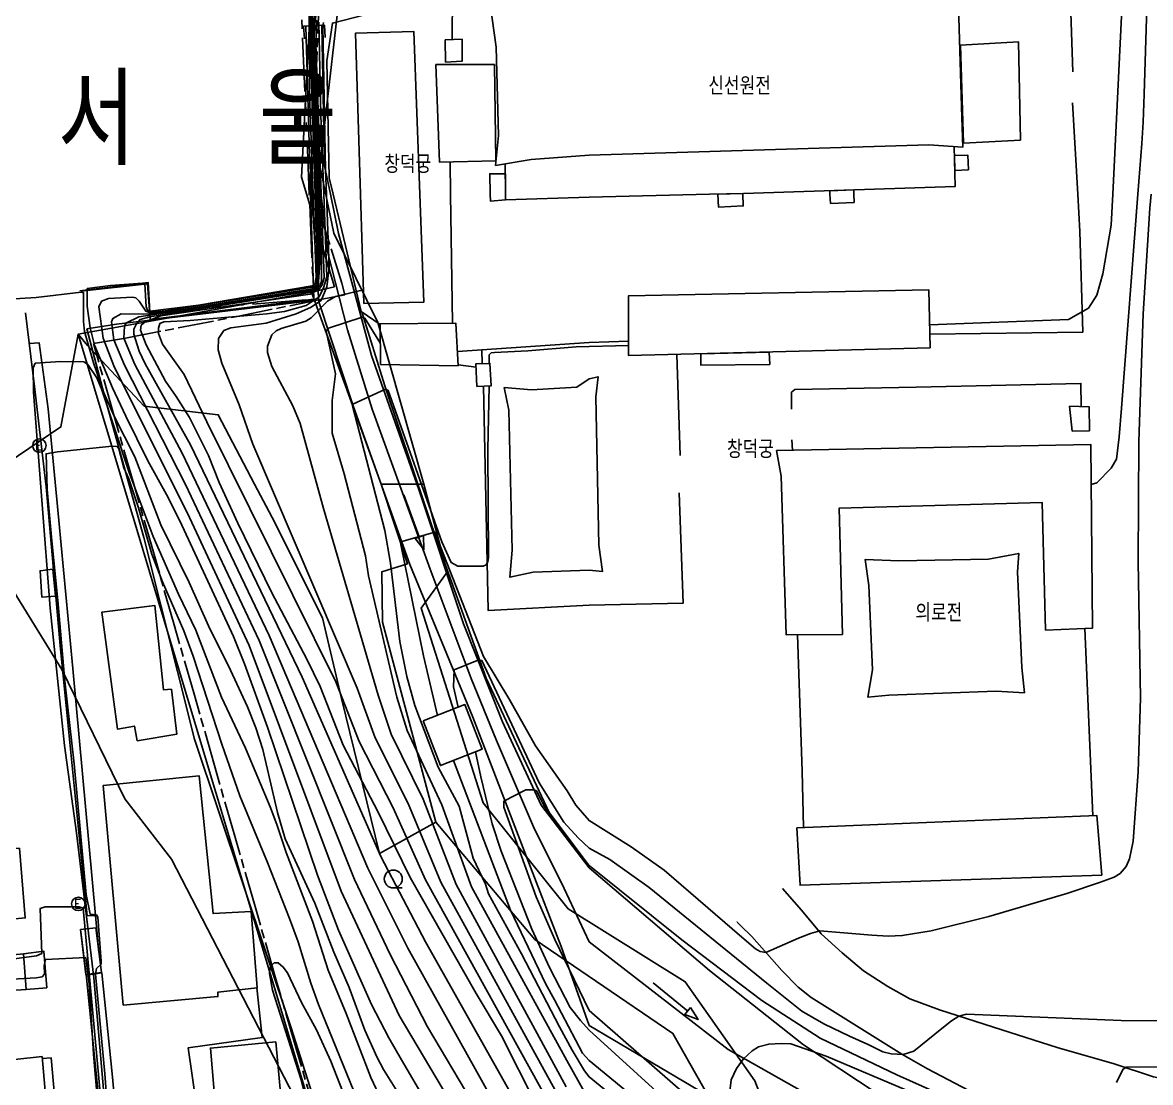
# Model space of a CAD drawing. Header units: feet. Extents: x 197796 to 199821, y 552499 to 555392.
# Drawn here: x 198869.5 to 198995.5, y 553838.9 to 553957.3 of the extents above; entities that cross this region are included whole.
import ezdxf

# ---------------------------------------------------------------- set-up
doc = ezdxf.new("R2010")
doc.units = ezdxf.units.FT
doc.header["$MEASUREMENT"] = 0
doc.linetypes.add('ANYANG1', pattern=[11.5, 6, -1, 1, -1.5, 1, -1])
doc.linetypes.add('JEON', pattern=[12, 4, -0.5, 1, -0.5, 4, -0.5, 1, -0.5])
for name, color, linetype in [('AAA008', 7, 'CONTINUOUS'), ('AAC001', 7, 'CONTINUOUS'), ('AAC006', 7, 'ANYANG1'), ('ADA085', 1, 'CONTINUOUS'), ('AE150', 7, 'CONTINUOUS'), ('AE222', 7, 'CONTINUOUS'), ('AE340', 7, 'CONTINUOUS'), ('AZ0202', 7, 'CONTINUOUS'), ('AZ080', 1, 'CONTINUOUS'), ('AZ0801', 7, 'CONTINUOUS'), ('BA001', 5, 'CONTINUOUS'), ('BA002', 7, 'CONTINUOUS'), ('BA030', 5, 'CONTINUOUS'), ('CAA001', 7, 'CONTINUOUS'), ('CAA002', 30, 'CONTINUOUS'), ('DC0012', 3, 'CONTINUOUS'), ('EA0018', 7, 'JEON'), ('wipco_지적', 20, 'CONTINUOUS'), ('ZC002', 7, 'CONTINUOUS'), ('ZC003', 7, 'CONTINUOUS'), ('ZC601', 7, 'CONTINUOUS')]:
    doc.layers.add(name, color=color, linetype=linetype)
doc.styles.add('GHS', font='ROMANS', dxfattribs={"bigfont": 'NGSW.shx'})
doc.styles.add('NGSW', font='ROMANS.shx', dxfattribs={"bigfont": 'NGSW.shx'})

# ---------------------------------------------------------------- blocks, each defined once
blk = doc.blocks.new('BA030')
at = {"layer": 'BA030'}
blk.add_lwpolyline([(-5, -0.5), (-6.5, 0), (-5, 0.5)], close=True, dxfattribs=at)
blk.add_lwpolyline([(0, 0), (-5, 0)], dxfattribs=at)
blk = doc.blocks.new('AZ0202')
at = {"layer": 'AZ0202'}
blk.add_circle((0, 0), 0.75, dxfattribs=at)
at = {"layer": 'AZ0202', "style": 'GHS'}
blk.add_text('E', height=1, dxfattribs=at).set_placement((-0.5, -0.48))
blk = doc.blocks.new('DC0012')
at = {"layer": 'DC0012'}
blk.add_lwpolyline([(0, -1), (1, -1)], dxfattribs=at)
blk.add_circle((0, 0), 1, dxfattribs=at)

msp = doc.modelspace()

# ---------------------------------------------------------------- linework, layer by layer
at = {"layer": 'AAA008', "color": 255, "flags": 128}
for points in [[(198932.8, 553942.53), (198970.72, 553943.7), (198974.52, 553943.41), (198974.4, 553946.73), (198974.05, 553959.19), (198974.44, 553961.68), (198970.54, 553961.03), (198932.8, 553959.95), (198925.15, 553959.23), (198921.73, 553959.4), (198922.41, 553954.6), (198922.66, 553944.71), (198922.35, 553941.39), (198926.32, 553942.05)], [(198916.7, 553955.4), (198918.6, 553955.47), (198918.61, 553953.03), (198916.76, 553952.93)], [(198980.98, 553944.2), (198974.6, 553943.87), (198974.28, 553954.82), (198980.74, 553955.2)], [(198915.69, 553952.66), (198922.22, 553952.64), (198922.38, 553941.88), (198916.08, 553941.76)], [(198970.88, 553921), (198970.73, 553927.48), (198937.2, 553926.82), (198937.19, 553920.13)], [(198918.17, 553919), (198909.51, 553919.14), (198909.46, 553923.7), (198917.92, 553923.74)], [(198920.26, 553916.7), (198920.14, 553919.22), (198921.72, 553919.26), (198921.84, 553916.74)], [(198932.79, 553896.16), (198926.53, 553895.93), (198923.95, 553895.37), (198924.19, 553898.39), (198923.82, 553914.02), (198923.32, 553916.56), (198926.36, 553916.31), (198931.41, 553916.59), (198932.8, 553917.55), (198933.8, 553917.78), (198933.53, 553915.54), (198933.89, 553898.94), (198934.27, 553896)], [(198986.73, 553911.69), (198988.66, 553911.73), (198988.65, 553914.4), (198986.44, 553914.47)], [(198983.77, 553889.46), (198989, 553889.67), (198988.81, 553910.21), (198953.72, 553909.53), (198954.24, 553906.65), (198954.78, 553888.94), (198961.08, 553888.98), (198960.7, 553903.07), (198983.4, 553903.72)], [(198981.4, 553882.44), (198981.12, 553885.27), (198980.63, 553895.99), (198980.76, 553898.03), (198977.4, 553897.4), (198967.38, 553897.19), (198963.63, 553897.37), (198964.01, 553894.46), (198964.43, 553885.02), (198963.93, 553881.96), (198966.26, 553882.2), (198978.23, 553882.65)], [(198882.31, 553877.1), (198882.01, 553878.75), (198880.12, 553878.4), (198878.38, 553891.48), (198884.28, 553892.22), (198885.26, 553882.79), (198886.15, 553882.86), (198886.75, 553877.84)], [(198854.86, 553855.83), (198854.24, 553863.87), (198857.67, 553864.15), (198855.81, 553885), (198867.37, 553886.11), (198867.9, 553879.07), (198867.23, 553879.1), (198868.52, 553865.05), (198869.16, 553865.09), (198869.82, 553857.31)], [(198914.26, 553879.31), (198918.91, 553881.15), (198920.84, 553876.16), (198916.19, 553874.32)], [(198878.51, 553872.11), (198880.77, 553847.56), (198891.34, 553848.52), (198891.31, 553849), (198895.72, 553849.49), (198895.06, 553858.03), (198890.79, 553857.79), (198889.26, 553873.17)], [(198956, 553867.37), (198956.35, 553860.95), (198990.03, 553862.09), (198989.5, 553868.74)], [(198897.82, 553843.46), (198890.49, 553842.76), (198891.3, 553833.52), (198898.67, 553834.1)]]:
    msp.add_lwpolyline(points, close=True, dxfattribs=at)
for points in [[(198907.26, 553938.17), (198906.7, 553956.14), (198913.22, 553956.34), (198913.9, 553938.17)], [(198913.9, 553938.17), (198914.35, 553926.11), (198907.65, 553925.97), (198907.26, 553938.17)], [(198874.14, 553813.95), (198871.7, 553841.81), (198861.85, 553840.76), (198862.15, 553837.3)]]:
    msp.add_lwpolyline(points, dxfattribs=at)
at = {"layer": 'AAC001', "color": 255, "flags": 128}
for points in [[(198904.2, 553938.17), (198903.76, 553939.98), (198903.51, 553953.07), (198904.12, 553957.28), (198913.52, 553959.7), (198913.91, 553965.83), (198914.26, 553968.89), (198917.13, 553977.79), (198918.94, 553982.27), (198922.39, 553988.51), (198923.31, 553990.13), (198924.84, 553991.73)], [(198971.35, 553970.22), (198986.16, 553970.61), (198986.79, 553951.83)], [(198917.5, 553955.43), (198917.55, 553960.53), (198918.97, 553968.26), (198921.6, 553968.23)], [(198986.76, 553948.38), (198987.35, 553938.16)], [(198917.32, 553938.17), (198917.27, 553941.78)], [(198909.46, 553923.6), (198907.34, 553925.05), (198904.2, 553938.17)], [(198917.54, 553923.74), (198917.32, 553938.17)], [(198987.35, 553938.16), (198987.59, 553934), (198987.91, 553922.77), (198970.84, 553922.54)], [(198932.8, 553921.6), (198918.08, 553920.61)], [(198937.19, 553921.75), (198932.8, 553921.6)], [(198920.84, 553919.24), (198920.81, 553920.79)], [(198942.57, 553920.27), (198942.96, 553908.97)], [(198932.79, 553892.25), (198921.51, 553891.67), (198921, 553916.72)], [(198955.4, 553914.16), (198955.38, 553916.03), (198955.77, 553916.34), (198969.32, 553916.61), (198987.72, 553917.03), (198987.74, 553914.43)], [(198955.49, 553909.56), (198955.43, 553910.72)], [(198942.83, 553904.81), (198943.29, 553892.46), (198932.79, 553892.25)], [(198956.73, 553867.4), (198956.6, 553873.72), (198956.05, 553888.95)], [(198988.16, 553889.63), (198989.05, 553868.72)]]:
    msp.add_lwpolyline(points, dxfattribs=at)
at = {"layer": 'AAC001', "color": 255}
msp.add_lwpolyline([(198902.29, 553926.32), (198889.35, 553924.76), (198880.01, 553923.66), (198876.71, 553923.14), (198878.96, 553914.54), (198883.08, 553899.82), (198888.72, 553877.27), (198899.49, 553845.15), (198907.47, 553820), (198910.81, 553809.98), (198912.93, 553802.84)], dxfattribs=at)
at = {"layer": 'AAC006', "color": 255, "flags": 128}
for points in [[(198901.54, 553938.17), (198900.69, 553958.2), (198906.01, 553960.84), (198912.51, 553961.77), (198916.59, 553980.13), (198920.53, 553987.47), (198925.44, 553993.67), (198929.98, 553997.59)], [(198883.72, 553924.98), (198902.03, 553926.43), (198901.54, 553938.17)]]:
    msp.add_lwpolyline(points, dxfattribs=at)
at = {"layer": 'ADA085', "color": 255, "flags": 128}
for points in [[(198870.26, 553921.48), (198871.39, 553921.55), (198872.39, 553914.19), (198873.56, 553901.72), (198875.15, 553885.18), (198877.66, 553857.56)], [(199000.77, 553838.52), (198995.83, 553839.54), (198991.42, 553840.99), (198985.04, 553842.82), (198978.88, 553844.82), (198971.93, 553847.05), (198968.59, 553848.27), (198966.15, 553849.66), (198963.43, 553851.39), (198961.05, 553853.4), (198958.71, 553855.53), (198956.49, 553858.16), (198954.39, 553860.61)], [(198975.98, 553837.61), (198970.59, 553840.45), (198967.72, 553842.08), (198957.57, 553848.42), (198956.15, 553849.56), (198954.32, 553851.44), (198950.96, 553855.25), (198949.7, 553856.47), (198949.4, 553856.77), (198949.32, 553856.85), (198949.32, 553856.84)], [(198869.91, 553849.31), (198872.23, 553849.51), (198871.9, 553853.58), (198869.61, 553853.28)], [(198869.67, 553778.34), (198869.64, 553777.15), (198874.75, 553777.34), (198880.56, 553777.66), (198885.04, 553777.86), (198885.14, 553777.98), (198885.16, 553778.41), (198884.96, 553780.91), (198882.08, 553811.31), (198879.55, 553839.53), (198878.37, 553851.16), (198876.62, 553850.9)], [(198895.68, 553849.48), (198896.28, 553843.94), (198888.02, 553842.8), (198889.34, 553833.51)], [(198845.06, 553821.83), (198846.04, 553818.69), (198846.27, 553818.3), (198846.73, 553818.04), (198847.59, 553817.73), (198848.5, 553817.37), (198849.52, 553816.94), (198851.94, 553815.62), (198853.15, 553814.76), (198854.66, 553813.52), (198856.19, 553811.99), (198857.37, 553810.36), (198858.05, 553809.29), (198858.47, 553808.62), (198860.09, 553807.76), (198861.51, 553807.84), (198875.38, 553809.71), (198875.67, 553810.05), (198875.68, 553810.59), (198875.07, 553815.2), (198872.7, 553841.68), (198871.71, 553841.59)]]:
    msp.add_lwpolyline(points, dxfattribs=at)
at = {"layer": 'AE150', "color": 255, "flags": 128}
for points in [[(198973.63, 553940.8), (198973.58, 553942.48), (198975.09, 553942.51), (198975.14, 553940.9)], [(198952.89, 553920.53), (198952.96, 553919.14), (198945.28, 553919.06), (198945.26, 553920.34)], [(198871.66, 553893.15), (198871.48, 553896.1), (198872.91, 553896.28), (198873.2, 553893.24)], [(198876, 553856), (198877.72, 553856.21), (198878.32, 553851.2), (198876.6, 553850.99)], [(198865.85, 553849.04), (198865.4, 553852.89), (198869.61, 553853.28), (198869.91, 553849.31)]]:
    msp.add_lwpolyline(points, close=True, dxfattribs=at)
at = {"layer": 'AE150', "color": 255}
for points in [[(198923.44, 553938.17), (198923.44, 553940.46), (198921.69, 553940.45), (198921.74, 553938.17)], [(198949.94, 553938.16), (198950.01, 553936.86), (198947.23, 553936.72), (198947.17, 553938.16)]]:
    msp.add_lwpolyline(points, dxfattribs=at)
at = {"layer": 'AE150', "color": 255, "flags": 128}
for points in [[(198921.74, 553938.17), (198921.76, 553937.39), (198923.44, 553937.52), (198923.44, 553938.17)], [(198947.17, 553938.16), (198947.17, 553938.18), (198949.94, 553938.25), (198949.94, 553938.16)], [(198962.37, 553938.16), (198962.36, 553938.65), (198959.67, 553938.56), (198959.69, 553938.16)], [(198959.69, 553938.16), (198959.76, 553937.14), (198962.38, 553937.24), (198962.37, 553938.16)]]:
    msp.add_lwpolyline(points, dxfattribs=at)
at = {"layer": 'AE222', "color": 255, "flags": 128}
msp.add_lwpolyline([(198875.92, 553927.37), (198883.55, 553928.29), (198883.72, 553924.98)], dxfattribs=at)
at = {"layer": 'AE340', "color": 255, "flags": 128}
msp.add_lwpolyline([(198903.31, 553955.67), (198903.23, 553957.07), (198900.9, 553956.93), (198900.99, 553955.53)], dxfattribs=at)
at = {"layer": 'AZ080', "color": 255, "flags": 128}
msp.add_lwpolyline([(198869.83, 553924.9), (198870.86, 553916.7), (198872.14, 553905.47), (198873.75, 553887.33), (198876.73, 553857.53), (198877.66, 553857.56), (198878.05, 553853.43)], dxfattribs=at)
at = {"layer": 'AZ0801', "color": 255, "flags": 128}
for points in [[(198946.25, 553938.16), (198950.03, 553938.26), (198973.66, 553939.01), (198973.55, 553943.48)], [(198923.43, 553941.57), (198923.44, 553938.17)], [(198876.07, 553927.32), (198883.49, 553928.17), (198883.77, 553924.16), (198902.03, 553926.43), (198901.67, 553938.17)], [(198923.44, 553938.17), (198923.44, 553937.52), (198932.8, 553937.83)], [(198932.8, 553937.83), (198946.25, 553938.16)], [(198907.39, 553925.01), (198909.97, 553916.76), (198916.08, 553898.58), (198921.31, 553884.1), (198928.34, 553869.08), (198932.72, 553863.24)], [(198876.02, 553855.75), (198876.65, 553850.62), (198878.33, 553834.04), (198881.12, 553801.44), (198882.76, 553779.44), (198869.67, 553778.34)]]:
    msp.add_lwpolyline(points, dxfattribs=at)
at = {"layer": 'AZ0801', "color": 255}
msp.add_lwpolyline([(198901.67, 553938.17), (198901.54, 553940.46)], dxfattribs=at)
at = {"layer": 'BA001', "color": 255, "flags": 128}
for points in [[(198903.9, 553938.17), (198903.25, 553941.32), (198902.95, 553957.05), (198901.14, 553956.94), (198901.57, 553942.56), (198901.83, 553938.17)], [(198901.83, 553938.17), (198902.26, 553930.97), (198902.59, 553926.14), (198906.45, 553914.51), (198912.75, 553896.79), (198919.8, 553879.74), (198925.6, 553864.61), (198929.68, 553854.11), (198932.79, 553845.29)], [(198932.79, 553862.89), (198927.43, 553869.92), (198923.1, 553879.21), (198918.76, 553890.17), (198913.76, 553905.19), (198908.48, 553920.15), (198906.62, 553927.09), (198904.81, 553933.77), (198903.9, 553938.17)], [(199024.11, 553831.12), (199022.25, 553828.32), (199021.9, 553827.72), (199021.06, 553826.63), (199020.54, 553826.41), (199018.19, 553826.05), (199016.44, 553825.92), (199014.67, 553825.9), (199011.47, 553825.88), (199009.74, 553825.75), (199004.27, 553824.38), (199001.71, 553823.82), (198998.09, 553823.62), (198994.21, 553824.44), (198990.43, 553825.6), (198984.36, 553828.05), (198978.16, 553831.15), (198971.32, 553834.19), (198964.94, 553837.68), (198956.74, 553843.14), (198946.24, 553851.43), (198932.79, 553862.89)], [(199024.11, 553831.12), (199027.34, 553832.71), (199027.59, 553831.46), (199027.24, 553826.34), (199026.77, 553824.95), (199023.26, 553820.15), (199022.38, 553819.37), (199021.45, 553819.12), (199020.08, 553819.16), (199017.8, 553820.02), (199013.35, 553822.8), (199012.93, 553822.81), (199004.88, 553821.31), (198996.52, 553819.63), (198993.51, 553819.48), (198989.43, 553819.75), (198982.75, 553821.35), (198974.72, 553824.12), (198966.43, 553828.36), (198955.41, 553833.58), (198946, 553837.47), (198932.79, 553845.29)]]:
    msp.add_lwpolyline(points, dxfattribs=at)
at = {"layer": 'BA002', "color": 255, "flags": 128}
for points in [[(198901.97, 553956.93), (198902.27, 553948.08), (198902.37, 553943.98), (198902.84, 553938.17)], [(198902.84, 553938.17), (198902.85, 553938.05), (198903.59, 553931.78), (198905.81, 553923.02), (198908.55, 553914.15), (198915.04, 553896.26), (198919.6, 553884.06), (198922.44, 553877.13), (198926.59, 553867.5), (198929.99, 553860.61), (198932.79, 553854.62)], [(199025.58, 553831.84), (199025.36, 553830.62), (199023.14, 553825.32), (199020.68, 553823.47), (199017.23, 553823.47), (199013.54, 553823.93), (199007.14, 553823.24), (199004.44, 553822.78), (198998.53, 553821.86), (198991.39, 553822.78), (198979.82, 553826.01), (198961.36, 553835.24), (198948.32, 553842.62), (198932.79, 553854.62)]]:
    msp.add_lwpolyline(points, dxfattribs=at)
at = {"layer": 'CAA001', "color": 255, "flags": 128}
for points, elevation in [([(198995.41, 553969.93), (198994.77, 553949.36), (198994.67, 553946.2), (198994.51, 553943.82), (198994.08, 553938.16)], 50), ([(198901.53, 553958.29), (198901.51, 553957.07), (198901.56, 553949.3), (198901.97, 553938.17)], 60), ([(198902.86, 553938.17), (198902.26, 553954.96), (198902.35, 553957.64)], 55), ([(198914.64, 553836.69), (198911.83, 553841.44), (198910.41, 553843.92), (198908.47, 553847.64), (198904.8, 553855.94), (198902.47, 553862.07), (198896.86, 553878.62), (198894.32, 553885.68), (198893.06, 553888.75), (198887.08, 553901.66), (198885.59, 553904.61), (198883.52, 553908.38), (198881.04, 553913.36), (198879.58, 553916.54), (198877.55, 553921.29), (198877.07, 553923.22), (198876.72, 553925.65), (198876.75, 553927.63), (198879.35, 553927.98), (198882.93, 553928.24), (198883.16, 553928.14), (198883.32, 553925.6), (198883.46, 553925.22), (198883.78, 553925.11), (198889.17, 553925.78), (198901.86, 553927.92), (198902.16, 553928.12), (198902.31, 553928.88), (198901.97, 553938.17)], 60), ([(198926.84, 553836.52), (198923.01, 553844.14), (198920.18, 553848.87), (198912.8, 553861.82), (198909.23, 553869.11), (198905.34, 553876.62), (198902.75, 553883.17), (198901.28, 553886.22), (198897.31, 553893.72), (198893.56, 553901.41), (198891.47, 553905.97), (198890.29, 553908.97), (198888.16, 553913.22), (198886.69, 553915.57), (198885.47, 553917.28), (198883.31, 553921.34), (198882.68, 553922.98), (198882.77, 553923.53), (198883.22, 553923.92), (198884.95, 553924.58), (198901.65, 553927.01), (198902.61, 553927.51), (198902.95, 553927.97), (198903.2, 553928.81), (198902.86, 553938.17)], 55), ([(198994.08, 553938.16), (198992.26, 553914.27), (198991.97, 553911.05), (198991.67, 553908.56), (198991.09, 553907.54), (198989.48, 553905.93), (198988.85, 553905.73)], 50), ([(198921.62, 553919.26), (198921.63, 553920.23), (198921.86, 553920.44), (198922.23, 553920.49), (198925.95, 553920.67), (198931.33, 553921.11), (198937.19, 553921.27)], 50), ([(198942.26, 553831.81), (198932.78, 553839.54), (198932.27, 553840.23), (198930.9, 553842.55), (198929.47, 553845.15), (198925.25, 553853.29), (198921.56, 553859.99), (198921.22, 553861.07), (198919.83, 553863.99), (198918.28, 553869.81), (198915.95, 553874.15), (198913.32, 553881.04), (198912.45, 553884.29), (198911.66, 553888.18), (198910.61, 553896.96), (198909.97, 553900.58), (198906.35, 553914.54), (198906.42, 553914.71), (198910.06, 553916.38), (198910.35, 553916.24), (198916.33, 553899.31), (198917.4, 553897.01), (198918.12, 553896.62), (198920.97, 553896.62), (198921.31, 553896.74), (198921.49, 553897.1), (198921.55, 553897.53), (198921.47, 553909.63), (198921.63, 553916.73)], 50), ([(198879.01, 553823.85), (198877.46, 553842.07), (198876.97, 553849.94), (198876.57, 553852.88), (198872.07, 553852.65), (198871.95, 553852), (198871.97, 553851.01), (198871.72, 553850.74), (198871.03, 553850.62), (198861.65, 553850.11), (198847.59, 553848.92), (198830.86, 553846.97), (198817.21, 553845.62), (198808.4, 553844.93), (198805.74, 553844.83), (198805.28, 553844.89), (198805.09, 553846.55), (198804.98, 553846.69), (198800.78, 553846.43), (198800.67, 553846.2), (198801.91, 553828.42)], 60)]:
    msp.add_lwpolyline(points, dxfattribs=dict(at, elevation=elevation))
at = {"layer": 'CAA002', "color": 255, "flags": 128}
for points, elevation in [([(198992.58, 553964.99), (198991.27, 553938.16)], 51), ([(198902.18, 553938.17), (198901.67, 553953.85), (198901.71, 553958.17)], 59), ([(198902.34, 553938.17), (198901.81, 553954.31), (198901.9, 553958.21)], 58), ([(198902.51, 553938.17), (198901.96, 553954.46), (198901.97, 553957.05), (198902.25, 553958.7)], 57), ([(198902.68, 553938.17), (198902.08, 553955.64), (198902.12, 553957.23), (198902.35, 553958.42)], 56), ([(198902.61, 553957.38), (198902.84, 553947), (198903.17, 553938.17)], 54), ([(198903.14, 553957.35), (198903.05, 553956.89), (198903.35, 553940.87), (198903.45, 553938.17)], 53), ([(198919.25, 553833.5), (198911.59, 553846.4), (198905.11, 553860.3), (198894.81, 553887.76), (198888.16, 553902.06), (198879.73, 553919), (198878.51, 553922.07), (198878.05, 553925.58), (198878.32, 553926.21), (198879.1, 553926.51), (198881.78, 553926.65), (198882.16, 553926.58), (198882.56, 553926.23), (198883.28, 553925.09), (198883.86, 553924.88), (198902.1, 553927.82), (198902.29, 553927.99), (198902.43, 553929.22), (198902.42, 553930.83), (198902.18, 553938.17)], 59), ([(198921.09, 553834.4), (198914.75, 553845.15), (198910.58, 553853.21), (198906.59, 553861.59), (198895.93, 553888.31), (198887.71, 553905.75), (198880.89, 553919.07), (198879.71, 553921.89), (198879.44, 553923.89), (198879.61, 553924.29), (198880.55, 553924.8), (198883.06, 553924.76), (198884.57, 553924.85), (198901.86, 553927.61), (198902.29, 553927.78), (198902.48, 553928.15), (198902.59, 553930.63), (198902.34, 553938.17)], 58), ([(198922.92, 553835.31), (198912.55, 553853.92), (198908.06, 553862.88), (198897.05, 553888.87), (198887.36, 553909.25), (198882.06, 553919.15), (198880.84, 553922.08), (198880.89, 553923.44), (198881.05, 553923.77), (198882.5, 553924.45), (198890.01, 553925.57), (198902.08, 553927.56), (198902.53, 553927.89), (198902.75, 553930.99), (198902.51, 553938.17)], 57), ([(198926.13, 553834.01), (198914.52, 553854.63), (198909.54, 553864.17), (198900.73, 553884.19), (198888.29, 553910.17), (198883.22, 553919.23), (198882.54, 553920.64), (198881.95, 553922.53), (198881.95, 553923.08), (198882.23, 553923.7), (198882.64, 553924.15), (198883.75, 553924.48), (198902.1, 553927.41), (198902.65, 553927.82), (198902.91, 553928.42), (198902.9, 553931.69), (198902.68, 553938.17)], 56), ([(198903.17, 553938.17), (198903.51, 553928.92), (198903.14, 553927.7), (198902.63, 553926.7), (198901.21, 553925.73), (198898.78, 553925.07), (198896.8, 553924.8), (198888.25, 553924.06), (198885.3, 553923.9), (198884.84, 553923.71), (198884.69, 553923.19), (198884.71, 553922.6), (198885.13, 553921.43), (198887.56, 553918.04), (198890.09, 553912.75), (198904.5, 553883.7), (198907.12, 553877.02), (198910.9, 553869.6), (198914.51, 553861.56), (198928.57, 553836.2)], 54), ([(198903.45, 553938.17), (198903.77, 553929.97), (198903.51, 553927.83), (198902.87, 553926.3), (198901.69, 553925.51), (198900.08, 553924.8), (198896.73, 553923.77), (198892.79, 553923.23), (198892, 553922.92), (198891.4, 553922.04), (198891.38, 553920.76), (198891.78, 553919.3), (198893.72, 553914.64), (198895.24, 553910.24), (198906.9, 553882.96), (198908.9, 553877.42), (198912.57, 553870.09), (198916.23, 553861.3), (198929.41, 553837.33)], 53), ([(198915.84, 553879.93), (198914.29, 553886.59), (198911.76, 553899.03), (198911.87, 553899.35), (198915.55, 553900.41), (198921, 553886.53), (198923.95, 553881.63), (198926.82, 553876.52), (198930.34, 553871.51), (198931.29, 553869.89), (198932.79, 553868.18), (198937.49, 553865.24), (198941.16, 553862.66), (198949.86, 553855.15), (198951.36, 553853.87), (198951.91, 553853.55), (198952.52, 553853.45), (198956.19, 553855.05), (198957.52, 553855.58), (198958.57, 553855.86), (198964.37, 553855.38), (198966.19, 553855.27), (198967.75, 553855.33), (198970.97, 553855.88), (198977.41, 553857.48), (198986.13, 553860.03), (198989.79, 553861.25), (198991.41, 553861.86), (198992.09, 553862.26), (198992.77, 553863.07), (198993.13, 553863.91), (198993.54, 553865.88), (198994.1, 553873.63), (198994.38, 553881.87), (198994.1, 553897.14), (198994.18, 553910.54), (198994.68, 553924.79), (198995.4, 553936.61), (198995.54, 553938.16)], 49), ([(198991.27, 553938.16), (198991.1, 553934.7), (198990.14, 553929.28), (198989.5, 553926.89), (198988.55, 553925.45), (198986.31, 553924.18), (198970.82, 553923.57)], 51), ([(198930.24, 553838.45), (198917.95, 553861.04), (198914.24, 553870.58), (198910.68, 553877.82), (198909.24, 553882.18), (198903.14, 553903.06), (198900.53, 553912.55), (198899.69, 553914.51), (198897.36, 553918.91), (198896.87, 553920.48), (198896.88, 553921.18), (198897.35, 553922.45), (198897.83, 553922.9), (198898.41, 553923.16), (198901.17, 553923.99), (198901.76, 553924.37), (198903.57, 553926.2), (198904.45, 553926.72), (198907.6, 553927.48)], 52), ([(198911.69, 553837.38), (198909.84, 553840.36), (198909.12, 553841.72), (198907.75, 553844.77), (198905.98, 553849.55), (198904.28, 553853.49), (198902.16, 553858.97), (198898.85, 553866.13), (198898, 553869.09), (198896.36, 553876.14), (198895.57, 553878.53), (198894.64, 553880.89), (198892.75, 553884.98), (198890.28, 553889.95), (198888.14, 553894.77), (198884.97, 553901.24), (198882.04, 553908.84), (198879.74, 553913.35), (198878.58, 553915.97), (198877.45, 553919.31), (198876.43, 553922.82), (198876.34, 553923.95), (198876.34, 553927.15), (198876.05, 553927.21), (198871.03, 553926.64), (198857.55, 553925.81)], 61), ([(198932.24, 553837.9), (198930.31, 553841.38), (198919.67, 553860.79), (198916.36, 553869.96), (198912.46, 553878.23), (198911.33, 553881.98), (198908.15, 553895.54), (198907.8, 553897.76), (198905.44, 553906.92), (198904.11, 553911.47), (198904.1, 553915.11), (198904.47, 553918.11), (198903.41, 553922.86), (198903.69, 553923.21), (198907.44, 553924.41), (198907.73, 553924.31), (198909.48, 553921.48)], 51), ([(198880.54, 553815.3), (198877.49, 553850.63), (198875.53, 553866.83), (198874.2, 553876.57), (198872.6, 553891.93), (198870.73, 553916.04), (198870.71, 553918.77), (198870.93, 553919.28), (198873.76, 553919.47), (198876.36, 553919.43), (198876.81, 553919.13), (198877.83, 553917.64), (198878.34, 553916.42), (198881.43, 553907.06), (198884.09, 553899.94), (198886.94, 553893.47), (198888.87, 553889.47), (198891.75, 553881.99), (198894.41, 553876.26), (198897.17, 553869.72), (198897.93, 553867.75), (198898.95, 553864.62), (198901.91, 553856.93), (198903.63, 553851.48), (198905.65, 553846.62), (198908.4, 553839.46), (198909.56, 553837.01)], 62), ([(198918.17, 553919.09), (198920.16, 553918.84)], 51), ([(198879.55, 553828.52), (198878.69, 553839.9), (198877.66, 553851.03), (198877.78, 553851.67), (198878.28, 553852.15), (198878.31, 553852.48), (198877.93, 553857.4), (198877.76, 553857.66), (198877.06, 553857.74), (198876.62, 553859.92), (198875.3, 553874.51), (198874.23, 553883.75), (198873.47, 553892.76), (198872.78, 553899.43), (198872.28, 553905.18), (198872.15, 553909.16), (198873.42, 553909.38), (198879.51, 553910.01), (198880.1, 553909.96), (198880.27, 553909.73), (198880.84, 553907.59), (198881.38, 553906.37), (198882.46, 553903.13), (198883.95, 553897.95), (198885.13, 553894.86), (198887.52, 553889.37), (198888.59, 553886.56), (198891.78, 553876.73), (198893.79, 553870.96), (198896.89, 553863.51), (198899.32, 553857.23), (198900.29, 553854.64), (198901.72, 553850.02), (198902.56, 553847.62), (198906.51, 553837.95)], 63), ([(198918.18, 553880.86), (198917.64, 553883.11), (198917.72, 553885.04), (198920.47, 553886.14), (198920.81, 553886.05), (198927.2, 553872.39), (198929.98, 553868.01), (198931.55, 553866.25), (198932.79, 553865.11), (198935.11, 553863.83), (198939.49, 553860.69), (198952.64, 553850.01), (198956.54, 553846.88), (198959.01, 553845.46), (198961.88, 553844.11), (198964.03, 553843.14), (198965.6, 553842.36), (198966.52, 553842.13), (198967.86, 553842.03), (198969.05, 553842.42), (198972.19, 553844.94), (198973.26, 553845.81), (198974.07, 553846.34), (198974.92, 553846.55), (198992.22, 553845.86), (198997.07, 553845.81)], 48), ([(198941.11, 553837.2), (198932.79, 553844.76), (198931.82, 553845.86), (198930.66, 553847.31), (198928.37, 553851.76), (198926.38, 553856.05), (198922.96, 553864.75), (198921.95, 553867.82), (198920.69, 553873.07), (198920.12, 553875.88)], 48), ([(198993.43, 553788.78), (198993.02, 553791.67), (198992.35, 553793.71), (198990.22, 553800), (198989.69, 553800.7), (198989.24, 553801.06), (198987.89, 553801.67), (198986.82, 553801.94), (198983.69, 553802.29), (198981.38, 553803.11), (198979.15, 553804.2), (198976.33, 553805.91), (198973.96, 553807.62), (198971.4, 553809.8), (198961.71, 553818.29), (198956.2, 553822.71), (198947.42, 553829.53), (198940.78, 553834.79), (198932.79, 553841.39), (198932.05, 553842.21), (198928.93, 553848.14), (198927.97, 553849.92), (198924.01, 553858.16), (198917.63, 553874.89)], 49), ([(198947.37, 553834.22), (198932.79, 553846.97), (198928.95, 553854.88), (198926.86, 553859.68), (198923.26, 553869.7), (198923.26, 553870.35), (198925.72, 553871.6), (198926.66, 553871.6), (198926.91, 553871.49), (198927.79, 553869.76), (198930.71, 553865.62), (198931.59, 553864.59), (198932.79, 553863.16), (198932.8, 553863.16), (198943.16, 553854.87), (198952.08, 553848.07), (198958.61, 553843.89), (198967.14, 553839.78), (198977.06, 553835.33)], 47), ([(198879.62, 553822.44), (198876.3, 553858.38), (198875.83, 553858.56), (198872.06, 553858.56), (198871.49, 553858.37), (198871.69, 553853.34), (198871.07, 553853.07), (198863.3, 553852.04)], 61), ([(198901.64, 553835.11), (198900.65, 553839.21), (198897.42, 553849.22), (198897.09, 553851.11), (198897.14, 553851.62), (198897.3, 553851.97), (198897.63, 553852.3), (198898.05, 553852.3), (198898.63, 553851.81), (198899.1, 553851.17), (198900.67, 553847.86), (198902.36, 553844.82), (198903.93, 553841.31), (198906.31, 553835.31)], 64), ([(198948.51, 553837.9), (198948.67, 553839.23), (198949.23, 553840.49), (198950.04, 553841.58), (198951, 553842.46), (198951.72, 553842.89), (198952.85, 553843.22), (198954.24, 553843.29), (198955.31, 553843.24), (198959.28, 553841.86), (198988.12, 553829.63)], 46), ([(198991.67, 553838.91), (198992.39, 553840.39), (198992.78, 553840.62), (198997.97, 553840.68)], 47)]:
    msp.add_lwpolyline(points, dxfattribs=dict(at, elevation=elevation))
at = {"layer": 'EA0018', "color": 255, "flags": 128}
msp.add_lwpolyline([(198902.02, 553938.17), (198901.74, 553939.03), (198902.1, 553947.44), (198902.42, 553954.25), (198902.77, 553964.21), (198906.09, 553963.89), (198906.47, 553964.75), (198908.63, 553967.51), (198909.25, 553980.57), (198909.18, 553982.56), (198899.29, 553987.34), (198895.32, 554001.92), (198880.38, 554057.28), (198885.83, 554065.69), (198877.47, 554084.74), (198879.85, 554102.88), (198880.09, 554111.86), (198878.52, 554125.51), (198878.15, 554127.76), (198876.48, 554136.06), (198871.77, 554148.08), (198867.13, 554160.64), (198865.27, 554164.62), (198850.95, 554200.48), (198848.87, 554206.29), (198833.62, 554234.23), (198819.91, 554254.85), (198816.31, 554258.71), (198814.95, 554266.19), (198812.3, 554289), (198815.43, 554310.35), (198814.07, 554313.71), (198814.27, 554321), (198813.2, 554326.93), (198814.95, 554330.69), (198814.46, 554340.1), (198817.76, 554348.06), (198820.16, 554368.02), (198820.04, 554384.65), (198804.26, 554380.72)], dxfattribs=at)
at = {"layer": 'EA0018', "color": 255}
msp.add_lwpolyline([(198902.36, 553834.94), (198900.05, 553842.84), (198897.74, 553850.73), (198895.48, 553858.59), (198893.22, 553866.45), (198890.96, 553874.32), (198888.71, 553882.18), (198886.45, 553890.04), (198884.2, 553897.9), (198881.94, 553905.76), (198879.68, 553913.62), (198877.43, 553921.47), (198881.02, 553922.09), (198893.48, 553924.51), (198902.96, 553926.43), (198905.5, 553926.93), (198905.17, 553928.24), (198903.58, 553933.36), (198902.02, 553938.17)], dxfattribs=at)
at = {"layer": 'wipco_지적', "color": 20}
for points in [[(198879.36, 554086.76), (198886.82, 554069.09), (198881.36, 554059.95), (198891.16, 554021.19), (198899.47, 553988.62), (198909.29, 553984), (198905.55, 553965.58), (198905.43, 553964.97), (198901.99, 553965.32), (198900.68, 553940.06), (198904.35, 553927.82), (198901.8, 553927.22), (198875.72, 553922.52), (198873.8, 553912.17), (198864.29, 553905.76)], [(198955.2, 553829), (198951.3, 553839.09), (198943.52, 553850.17), (198930.45, 553858.31), (198920.96, 553870.15), (198914.03, 553891.93), (198916.93, 553895.95), (198914.35, 553905.76), (198909.19, 553923.84), (198904.29, 553933.8), (198902.7, 553941.33), (198905.43, 553964.97)], [(198903.3, 553830.66), (198875.72, 553922.52), (198875.72, 553922.52), (198876.79, 553921.28), (198883.11, 553914.49), (198891.37, 553913.52), (198895.44, 553905.76), (198897.39, 553902.05), (198903, 553890.84), (198905.12, 553881.84), (198909.38, 553864.5), (198915.68, 553868.02), (198926.74, 553854.91), (198942.15, 553844.41), (198950.83, 553829.09)], [(198780.24, 553835.85), (198776.03, 553865.15), (198774.67, 553870.5), (198774.13, 553873.1), (198771.29, 553889.78), (198769.93, 553897.09), (198770.04, 553905.76), (198770.12, 553910.02), (198777.43, 553911.87), (198785.48, 553910.51), (198789.99, 553909.82), (198795.04, 553909.85), (198806.36, 553911.08), (198811.17, 553910.63), (198820.99, 553906.48), (198832.79, 553905.76), (198860.63, 553902.63), (198863.24, 553902.34), (198873.92, 553885.05), (198880.93, 553870.63), (198886.17, 553863.87), (198903.3, 553830.66)], [(198950.83, 553829.09), (198942.15, 553844.41), (198926.74, 553854.91), (198915.68, 553868.02), (198909.71, 553890.36), (198909.63, 553895.99), (198912.49, 553896.87), (198909.55, 553905.77), (198909.55, 553905.77), (198914.35, 553905.76), (198916.93, 553895.95), (198914.03, 553891.93), (198920.96, 553870.15), (198930.45, 553858.31), (198943.52, 553850.17), (198951.3, 553839.09), (198955.2, 553829)]]:
    msp.add_lwpolyline(points, dxfattribs=at)
for points in [[(198901.8, 553927.22), (198904.35, 553927.82), (198900.68, 553940.06), (198901.99, 553965.32), (198905.43, 553964.97), (198902.7, 553941.33), (198904.29, 553933.8), (198909.19, 553923.84), (198914.35, 553905.76), (198909.55, 553905.77), (198901.8, 553927.22)], [(198901.8, 553927.22), (198909.55, 553905.77), (198912.49, 553896.87), (198909.63, 553895.99), (198909.71, 553890.36), (198915.68, 553868.02), (198909.38, 553864.5), (198905.12, 553881.84), (198903, 553890.84), (198897.39, 553902.05), (198895.44, 553905.76), (198891.37, 553913.52), (198883.11, 553914.49), (198876.79, 553921.28), (198875.72, 553922.52), (198901.8, 553927.22)], [(198903.3, 553830.66), (198886.17, 553863.87), (198880.93, 553870.63), (198873.92, 553885.05), (198863.24, 553902.34), (198862.54, 553904.58), (198864.29, 553905.76), (198873.8, 553912.17), (198875.72, 553922.52), (198903.3, 553830.66)]]:
    msp.add_lwpolyline(points, close=True, dxfattribs=at)

# ---------------------------------------------------------------- block references
at = {"layer": 'AZ0202', "color": 255}
for p in [(198871.4, 553910.08), (198875.75, 553858.87)]:
    msp.add_blockref('AZ0202', p, dxfattribs=at)
at = {"layer": 'BA030', "color": 255}
for p, rotation in [((198902.18, 553948.88), 91.60000000000001), ((198912.1, 553904.57), 110.17), ((198939.93, 553850.07), 140.76)]:
    msp.add_blockref('BA030', p, dxfattribs=dict(at, rotation=rotation))
at = {"layer": 'DC0012', "color": 255}
msp.add_blockref('DC0012', (198910.92, 553861.66), dxfattribs=at)

# ---------------------------------------------------------------- texts
at = {"layer": 'ZC002', "style": 'NGSW'}
for s, p in [('신선원전', (198946.1, 553949.27)), ('창덕궁', (198909.92, 553940.52))]:
    msp.add_text(s, height=2, dxfattribs=at).set_placement(p)
at = {"layer": 'ZC003', "style": 'NGSW'}
for s, p in [('창덕궁', (198948.18, 553908.67)), ('의로전', (198969.22, 553890.41))]:
    msp.add_text(s, height=2, dxfattribs=at).set_placement(p)
at = {"layer": 'ZC601', "style": 'NGSW'}
msp.add_text('서  울', height=10, dxfattribs=at).set_placement((198873.44, 553941.42))

doc.saveas('drawing.dxf')
